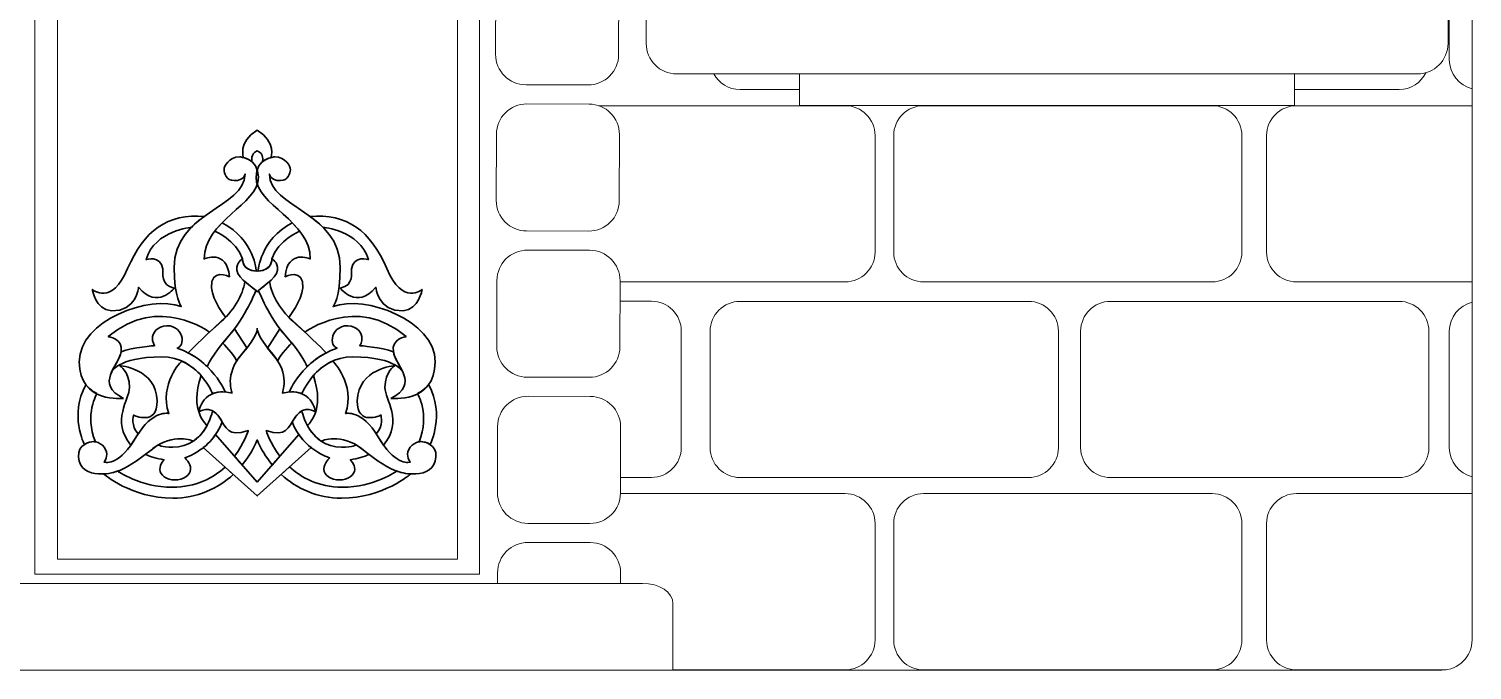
# Model space of a CAD drawing. Header units: millimetres. Extents: x -1420 to -489, y -454 to 898.
# Drawn here: x -1011 to -774.2, y -26 to 79.3 of the extents above; entities that cross this region are included whole.
import ezdxf

# ---------------------------------------------------------------- set-up
doc = ezdxf.new("R2010")
doc.units = ezdxf.units.MM
doc.header["$MEASUREMENT"] = 0
doc.layers.add('Layer 1', color=7, linetype='Continuous')

msp = doc.modelspace()

# ---------------------------------------------------------------- linework, layer by layer
at = {"layer": 'Layer 1', "color": 1, "lineweight": 20}
for points, knots in [([(-1169.1755, 273.9722), (-1169.1755, 273.9722), (-779.1755, 273.9722), (-779.1755, 273.9722), (-779.1755, 273.9722), (-776.4216, 273.9722), (-774.1755, 271.7261), (-774.1755, 268.9722), (-774.1755, 268.9722), (-774.1755, 268.9722), (-774.1755, -21.0278), (-774.1755, -21.0278), (-774.1755, -21.0278), (-774.1755, -23.7817), (-776.4216, -26.0278), (-779.1755, -26.0278), (-779.1755, -26.0278), (-779.1755, -26.0278), (-1169.1755, -26.0278), (-1169.1755, -26.0278), (-1169.1755, -26.0278), (-1171.9294, -26.0278), (-1174.1755, -23.7817), (-1174.1755, -21.0278), (-1174.1755, -21.0278), (-1174.1755, -21.0278), (-1174.1755, 268.9722), (-1174.1755, 268.9722), (-1174.1755, 268.9722), (-1174.1755, 271.7261), (-1171.9294, 273.9722), (-1169.1755, 273.9722)], [0, 0, 0, 0, 0.11111111, 0.11111111, 0.11111111, 0.11111111, 0.22222222, 0.22222222, 0.22222222, 0.22222222, 0.33333333, 0.33333333, 0.33333333, 0.33333333, 0.44444444, 0.44444444, 0.44444444, 0.44444444, 0.55555556, 0.55555556, 0.55555556, 0.55555556, 0.66666667, 0.66666667, 0.66666667, 0.66666667, 0.77777778, 0.77777778, 0.77777778, 0.77777778, 1, 1, 1, 1]), ([(-940.6807, 123.1453), (-940.6807, 123.1453), (-940.6807, -7.8031), (-940.6807, -7.8031), (-940.6807, -7.8031), (-940.6807, -7.8031), (-1006.3358, -7.8031), (-1006.3358, -7.8031), (-1006.3358, -7.8031), (-1006.3358, -7.8031), (-1006.3358, 123.1453), (-1006.3358, 123.1453)], [0, 0, 0, 0, 0.25, 0.25, 0.25, 0.25, 0.5, 0.5, 0.5, 0.5, 1, 1, 1, 1])]:
    msp.add_open_spline(points, degree=3, knots=knots, dxfattribs=at)
at = {"layer": 'Layer 1', "lineweight": 20}
for points, knots in [([(-937.0807, 127.9442), (-937.0807, 127.9442), (-937.0807, -10.2792), (-937.0807, -10.2792), (-937.0807, -10.2792), (-937.0807, -10.2792), (-1010.0308, -10.2792), (-1010.0308, -10.2792), (-1010.0308, -10.2792), (-1010.0308, -10.2792), (-1010.0308, 127.9442), (-1010.0308, 127.9442)], [0, 0, 0, 0, 0.25, 0.25, 0.25, 0.25, 0.5, 0.5, 0.5, 0.5, 1, 1, 1, 1]), ([(-774.1755, 69.4356), (-776.3195, 69.9575), (-777.9193, 71.8965), (-777.9194, 74.1973), (-777.9194, 74.1973), (-777.9194, 74.1973), (-777.9194, 93.3252), (-777.9194, 93.3252), (-777.9194, 93.3252), (-777.9194, 95.626), (-776.3195, 97.5651), (-774.1755, 98.087)], [0, 0, 0, 0, 0.25, 0.25, 0.25, 0.25, 0.5, 0.5, 0.5, 0.5, 1, 1, 1, 1]), ([(-934.4078, 85.9597), (-934.4078, 85.9597), (-934.4333, 75.0897), (-934.4333, 75.0897), (-934.4333, 75.0897), (-934.4397, 72.3358), (-932.1989, 70.0846), (-929.4449, 70.0781), (-929.4449, 70.0781), (-929.4449, 70.0781), (-919.2515, 70.0542), (-919.2515, 70.0542), (-919.2515, 70.0542), (-916.4976, 70.0478), (-914.2463, 72.2886), (-914.2399, 75.0425), (-914.2399, 75.0425), (-914.2399, 75.0425), (-914.2144, 85.9124), (-914.2144, 85.9124), (-914.2144, 85.9124), (-914.2079, 88.6663), (-916.4488, 90.9178), (-919.2028, 90.9241), (-919.2028, 90.9241), (-919.2028, 90.9241), (-929.3962, 90.9479), (-929.3962, 90.9479), (-929.3962, 90.9479), (-932.15, 90.9542), (-934.4013, 88.7135), (-934.4078, 85.9597)], [0, 0, 0, 0, 0.11111111, 0.11111111, 0.11111111, 0.11111111, 0.22222222, 0.22222222, 0.22222222, 0.22222222, 0.33333333, 0.33333333, 0.33333333, 0.33333333, 0.44444444, 0.44444444, 0.44444444, 0.44444444, 0.55555556, 0.55555556, 0.55555556, 0.55555556, 0.66666667, 0.66666667, 0.66666667, 0.66666667, 0.77777778, 0.77777778, 0.77777778, 0.77777778, 1, 1, 1, 1]), ([(-904.7208, 86.631), (-904.7208, 86.631), (-783.1345, 86.631), (-783.1345, 86.631), (-783.1345, 86.631), (-780.3806, 86.631), (-778.1345, 84.3849), (-778.1345, 81.631), (-778.1345, 81.631), (-778.1345, 81.631), (-778.1345, 76.8698), (-778.1345, 76.8698), (-778.1345, 76.8698), (-778.1345, 74.1159), (-780.3806, 71.8699), (-783.1345, 71.8699), (-783.1345, 71.8699), (-783.1345, 71.8699), (-904.7208, 71.8698), (-904.7208, 71.8698), (-904.7208, 71.8698), (-907.4747, 71.8698), (-909.7208, 74.1159), (-909.7208, 76.8698), (-909.7208, 76.8698), (-909.7208, 76.8698), (-909.7208, 81.631), (-909.7208, 81.631), (-909.7208, 81.631), (-909.7208, 84.3849), (-907.4747, 86.631), (-904.7208, 86.631)], [0, 0, 0, 0, 0.11111111, 0.11111111, 0.11111111, 0.11111111, 0.22222222, 0.22222222, 0.22222222, 0.22222222, 0.33333333, 0.33333333, 0.33333333, 0.33333333, 0.44444444, 0.44444444, 0.44444444, 0.44444444, 0.55555556, 0.55555556, 0.55555556, 0.55555556, 0.66666667, 0.66666667, 0.66666667, 0.66666667, 0.77777778, 0.77777778, 0.77777778, 0.77777778, 1, 1, 1, 1]), ([(-884.5413, 69.2973), (-884.5413, 69.2973), (-894.3208, 69.2973), (-894.3208, 69.2973), (-894.3208, 69.2973), (-896.1782, 69.2973), (-897.7999, 70.34), (-898.6305, 71.8698)], [0, 0, 0, 0, 0.33333333, 0.33333333, 0.33333333, 0.33333333, 1, 1, 1, 1]), ([(-803.3142, 69.2973), (-803.3142, 69.2973), (-786.1708, 69.2973), (-786.1708, 69.2973), (-786.1708, 69.2973), (-784.2367, 69.2973), (-782.5581, 70.4279), (-781.7622, 72.0619)], [0, 0, 0, 0, 0.33333333, 0.33333333, 0.33333333, 0.33333333, 1, 1, 1, 1]), ([(-934.3078, 61.9597), (-934.3078, 61.9597), (-934.3333, 51.0897), (-934.3333, 51.0897), (-934.3333, 51.0897), (-934.3397, 48.3358), (-932.0989, 46.0846), (-929.3449, 46.0781), (-929.3449, 46.0781), (-929.3449, 46.0781), (-919.1515, 46.0542), (-919.1515, 46.0542), (-919.1515, 46.0542), (-916.3976, 46.0478), (-914.1463, 48.2886), (-914.1399, 51.0425), (-914.1399, 51.0425), (-914.1399, 51.0425), (-914.1144, 61.9124), (-914.1144, 61.9124), (-914.1144, 61.9124), (-914.1079, 64.6663), (-916.3488, 66.9178), (-919.1028, 66.9241), (-919.1028, 66.9241), (-919.1028, 66.9241), (-929.2962, 66.9479), (-929.2962, 66.9479), (-929.2962, 66.9479), (-932.05, 66.9542), (-934.3013, 64.7135), (-934.3078, 61.9597)], [0, 0, 0, 0, 0.11111111, 0.11111111, 0.11111111, 0.11111111, 0.22222222, 0.22222222, 0.22222222, 0.22222222, 0.33333333, 0.33333333, 0.33333333, 0.33333333, 0.44444444, 0.44444444, 0.44444444, 0.44444444, 0.55555556, 0.55555556, 0.55555556, 0.55555556, 0.66666667, 0.66666667, 0.66666667, 0.66666667, 0.77777778, 0.77777778, 0.77777778, 0.77777778, 1, 1, 1, 1]), ([(-917.4869, 66.6515), (-917.4869, 66.6515), (-877.0555, 66.6515), (-877.0555, 66.6515), (-877.0555, 66.6515), (-874.3567, 66.6515), (-872.1555, 64.4503), (-872.1555, 61.7515), (-872.1555, 61.7515), (-872.1555, 61.7515), (-872.1555, 42.6237), (-872.1555, 42.6237), (-872.1555, 42.6237), (-872.1555, 39.9249), (-874.3567, 37.7237), (-877.0555, 37.7237), (-877.0555, 37.7237), (-877.0555, 37.7237), (-914.0149, 37.7237), (-914.0149, 37.7237)], [0, 0, 0, 0, 0.16666667, 0.16666667, 0.16666667, 0.16666667, 0.33333333, 0.33333333, 0.33333333, 0.33333333, 0.5, 0.5, 0.5, 0.5, 0.66666667, 0.66666667, 0.66666667, 0.66666667, 1, 1, 1, 1]), ([(-864.2055, 66.6515), (-864.2055, 66.6515), (-816.8555, 66.6515), (-816.8555, 66.6515), (-816.8555, 66.6515), (-814.1567, 66.6515), (-811.9555, 64.4503), (-811.9555, 61.7515), (-811.9555, 61.7515), (-811.9555, 61.7515), (-811.9555, 42.6237), (-811.9555, 42.6237), (-811.9555, 42.6237), (-811.9555, 39.9249), (-814.1567, 37.7237), (-816.8555, 37.7237), (-816.8555, 37.7237), (-816.8555, 37.7237), (-864.2055, 37.7237), (-864.2055, 37.7237), (-864.2055, 37.7237), (-866.9043, 37.7237), (-869.1054, 39.9248), (-869.1055, 42.6236), (-869.1055, 42.6236), (-869.1055, 42.6236), (-869.1055, 61.7515), (-869.1055, 61.7515), (-869.1055, 61.7515), (-869.1055, 64.4503), (-866.9043, 66.6515), (-864.2055, 66.6515)], [0, 0, 0, 0, 0.11111111, 0.11111111, 0.11111111, 0.11111111, 0.22222222, 0.22222222, 0.22222222, 0.22222222, 0.33333333, 0.33333333, 0.33333333, 0.33333333, 0.44444444, 0.44444444, 0.44444444, 0.44444444, 0.55555556, 0.55555556, 0.55555556, 0.55555556, 0.66666667, 0.66666667, 0.66666667, 0.66666667, 0.77777778, 0.77777778, 0.77777778, 0.77777778, 1, 1, 1, 1]), ([(-774.1755, 66.6515), (-774.1755, 66.6515), (-803.0055, 66.6515), (-803.0055, 66.6515), (-803.0055, 66.6515), (-805.7043, 66.6515), (-807.9055, 64.4503), (-807.9055, 61.7515), (-807.9055, 61.7515), (-807.9055, 61.7515), (-807.9055, 42.6236), (-807.9055, 42.6236), (-807.9055, 42.6236), (-807.9054, 39.9248), (-805.7043, 37.7237), (-803.0055, 37.7237), (-803.0055, 37.7237), (-803.0055, 37.7237), (-774.1755, 37.7237), (-774.1755, 37.7237)], [0, 0, 0, 0, 0.16666667, 0.16666667, 0.16666667, 0.16666667, 0.33333333, 0.33333333, 0.33333333, 0.33333333, 0.5, 0.5, 0.5, 0.5, 0.66666667, 0.66666667, 0.66666667, 0.66666667, 1, 1, 1, 1]), ([(-934.2078, 37.9597), (-934.2078, 37.9597), (-934.2333, 27.0897), (-934.2333, 27.0897), (-934.2333, 27.0897), (-934.2397, 24.3358), (-931.9989, 22.0846), (-929.2449, 22.0781), (-929.2449, 22.0781), (-929.2449, 22.0781), (-919.0515, 22.0542), (-919.0515, 22.0542), (-919.0515, 22.0542), (-916.2976, 22.0478), (-914.0463, 24.2886), (-914.0399, 27.0425), (-914.0399, 27.0425), (-914.0399, 27.0425), (-914.0144, 37.9124), (-914.0144, 37.9124), (-914.0144, 37.9124), (-914.0079, 40.6663), (-916.2488, 42.9178), (-919.0028, 42.9241), (-919.0028, 42.9241), (-919.0028, 42.9241), (-929.1962, 42.9479), (-929.1962, 42.9479), (-929.1962, 42.9479), (-931.95, 42.9542), (-934.2013, 40.7135), (-934.2078, 37.9597)], [0, 0, 0, 0, 0.11111111, 0.11111111, 0.11111111, 0.11111111, 0.22222222, 0.22222222, 0.22222222, 0.22222222, 0.33333333, 0.33333333, 0.33333333, 0.33333333, 0.44444444, 0.44444444, 0.44444444, 0.44444444, 0.55555556, 0.55555556, 0.55555556, 0.55555556, 0.66666667, 0.66666667, 0.66666667, 0.66666667, 0.77777778, 0.77777778, 0.77777778, 0.77777778, 1, 1, 1, 1]), ([(-914.0224, 34.5515), (-914.0224, 34.5515), (-908.8555, 34.5515), (-908.8555, 34.5515), (-908.8555, 34.5515), (-906.1567, 34.5515), (-903.9555, 32.3503), (-903.9555, 29.6515), (-903.9555, 29.6515), (-903.9555, 29.6515), (-903.9555, 10.5237), (-903.9555, 10.5237), (-903.9555, 10.5237), (-903.9555, 7.8249), (-906.1567, 5.6237), (-908.8555, 5.6237), (-908.8555, 5.6237), (-908.8555, 5.6237), (-913.934, 5.6237), (-913.934, 5.6237)], [0, 0, 0, 0, 0.16666667, 0.16666667, 0.16666667, 0.16666667, 0.33333333, 0.33333333, 0.33333333, 0.33333333, 0.5, 0.5, 0.5, 0.5, 0.66666667, 0.66666667, 0.66666667, 0.66666667, 1, 1, 1, 1]), ([(-894.3208, 34.5251), (-894.3208, 34.5251), (-846.9708, 34.5251), (-846.9708, 34.5251), (-846.9708, 34.5251), (-844.272, 34.5251), (-842.0708, 32.3239), (-842.0708, 29.6251), (-842.0708, 29.6251), (-842.0708, 29.6251), (-842.0708, 10.4973), (-842.0708, 10.4973), (-842.0708, 10.4973), (-842.0708, 7.7985), (-844.272, 5.5973), (-846.9708, 5.5973), (-846.9708, 5.5973), (-846.9708, 5.5973), (-894.3208, 5.5973), (-894.3208, 5.5973), (-894.3208, 5.5973), (-897.0196, 5.5973), (-899.2207, 7.7984), (-899.2208, 10.4972), (-899.2208, 10.4972), (-899.2208, 10.4972), (-899.2208, 29.6251), (-899.2208, 29.6251), (-899.2208, 29.6251), (-899.2208, 32.3239), (-897.0196, 34.5251), (-894.3208, 34.5251)], [0, 0, 0, 0, 0.11111111, 0.11111111, 0.11111111, 0.11111111, 0.22222222, 0.22222222, 0.22222222, 0.22222222, 0.33333333, 0.33333333, 0.33333333, 0.33333333, 0.44444444, 0.44444444, 0.44444444, 0.44444444, 0.55555556, 0.55555556, 0.55555556, 0.55555556, 0.66666667, 0.66666667, 0.66666667, 0.66666667, 0.77777778, 0.77777778, 0.77777778, 0.77777778, 1, 1, 1, 1]), ([(-833.5208, 34.5251), (-833.5208, 34.5251), (-786.1708, 34.5251), (-786.1708, 34.5251), (-786.1708, 34.5251), (-783.472, 34.5251), (-781.2708, 32.3239), (-781.2708, 29.6251), (-781.2708, 29.6251), (-781.2708, 29.6251), (-781.2708, 10.4973), (-781.2708, 10.4973), (-781.2708, 10.4973), (-781.2708, 7.7985), (-783.472, 5.5973), (-786.1708, 5.5973), (-786.1708, 5.5973), (-786.1708, 5.5973), (-833.5208, 5.5973), (-833.5208, 5.5973), (-833.5208, 5.5973), (-836.2196, 5.5973), (-838.4207, 7.7984), (-838.4208, 10.4972), (-838.4208, 10.4972), (-838.4208, 10.4972), (-838.4208, 29.6251), (-838.4208, 29.6251), (-838.4208, 29.6251), (-838.4208, 32.3239), (-836.2196, 34.5251), (-833.5208, 34.5251)], [0, 0, 0, 0, 0.11111111, 0.11111111, 0.11111111, 0.11111111, 0.22222222, 0.22222222, 0.22222222, 0.22222222, 0.33333333, 0.33333333, 0.33333333, 0.33333333, 0.44444444, 0.44444444, 0.44444444, 0.44444444, 0.55555556, 0.55555556, 0.55555556, 0.55555556, 0.66666667, 0.66666667, 0.66666667, 0.66666667, 0.77777778, 0.77777778, 0.77777778, 0.77777778, 1, 1, 1, 1]), ([(-774.1755, 5.7356), (-776.3195, 6.2575), (-777.9193, 8.1965), (-777.9194, 10.4973), (-777.9194, 10.4973), (-777.9194, 10.4973), (-777.9194, 29.6252), (-777.9194, 29.6252), (-777.9194, 29.6252), (-777.9194, 31.926), (-776.3195, 33.8651), (-774.1755, 34.387)], [0, 0, 0, 0, 0.25, 0.25, 0.25, 0.25, 0.5, 0.5, 0.5, 0.5, 1, 1, 1, 1]), ([(-934.1078, 13.9597), (-934.1078, 13.9597), (-934.1333, 3.0897), (-934.1333, 3.0897), (-934.1333, 3.0897), (-934.1397, 0.3358), (-931.8989, -1.9154), (-929.1449, -1.9219), (-929.1449, -1.9219), (-929.1449, -1.9219), (-918.9515, -1.9458), (-918.9515, -1.9458), (-918.9515, -1.9458), (-916.1976, -1.9522), (-913.9463, 0.2886), (-913.9399, 3.0425), (-913.9399, 3.0425), (-913.9399, 3.0425), (-913.9144, 13.9124), (-913.9144, 13.9124), (-913.9144, 13.9124), (-913.9079, 16.6663), (-916.1488, 18.9178), (-918.9028, 18.9241), (-918.9028, 18.9241), (-918.9028, 18.9241), (-929.0962, 18.9479), (-929.0962, 18.9479), (-929.0962, 18.9479), (-931.85, 18.9542), (-934.1013, 16.7135), (-934.1078, 13.9597)], [0, 0, 0, 0, 0.11111111, 0.11111111, 0.11111111, 0.11111111, 0.22222222, 0.22222222, 0.22222222, 0.22222222, 0.33333333, 0.33333333, 0.33333333, 0.33333333, 0.44444444, 0.44444444, 0.44444444, 0.44444444, 0.55555556, 0.55555556, 0.55555556, 0.55555556, 0.66666667, 0.66666667, 0.66666667, 0.66666667, 0.77777778, 0.77777778, 0.77777778, 0.77777778, 1, 1, 1, 1]), ([(-913.9411, 2.9515), (-913.9411, 2.9515), (-877.0555, 2.9515), (-877.0555, 2.9515), (-877.0555, 2.9515), (-874.3567, 2.9515), (-872.1555, 0.7503), (-872.1555, -1.9485), (-872.1555, -1.9485), (-872.1555, -1.9485), (-872.1555, -21.0763), (-872.1555, -21.0763), (-872.1555, -21.0763), (-872.1555, -23.7751), (-874.3567, -25.9763), (-877.0555, -25.9763), (-877.0555, -25.9763), (-877.0555, -25.9763), (-905.323, -25.9763), (-905.323, -25.9763)], [0, 0, 0, 0, 0.16666667, 0.16666667, 0.16666667, 0.16666667, 0.33333333, 0.33333333, 0.33333333, 0.33333333, 0.5, 0.5, 0.5, 0.5, 0.66666667, 0.66666667, 0.66666667, 0.66666667, 1, 1, 1, 1]), ([(-864.2055, 2.9515), (-864.2055, 2.9515), (-816.8555, 2.9515), (-816.8555, 2.9515), (-816.8555, 2.9515), (-814.1567, 2.9515), (-811.9555, 0.7503), (-811.9555, -1.9485), (-811.9555, -1.9485), (-811.9555, -1.9485), (-811.9555, -21.0763), (-811.9555, -21.0763), (-811.9555, -21.0763), (-811.9555, -23.7751), (-814.1567, -25.9763), (-816.8555, -25.9763), (-816.8555, -25.9763), (-816.8555, -25.9763), (-864.2055, -25.9763), (-864.2055, -25.9763), (-864.2055, -25.9763), (-866.9043, -25.9763), (-869.1054, -23.7752), (-869.1055, -21.0764), (-869.1055, -21.0764), (-869.1055, -21.0764), (-869.1055, -1.9485), (-869.1055, -1.9485), (-869.1055, -1.9485), (-869.1055, 0.7503), (-866.9043, 2.9515), (-864.2055, 2.9515)], [0, 0, 0, 0, 0.11111111, 0.11111111, 0.11111111, 0.11111111, 0.22222222, 0.22222222, 0.22222222, 0.22222222, 0.33333333, 0.33333333, 0.33333333, 0.33333333, 0.44444444, 0.44444444, 0.44444444, 0.44444444, 0.55555556, 0.55555556, 0.55555556, 0.55555556, 0.66666667, 0.66666667, 0.66666667, 0.66666667, 0.77777778, 0.77777778, 0.77777778, 0.77777778, 1, 1, 1, 1]), ([(-774.1755, 2.9515), (-774.1755, 2.9515), (-803.0055, 2.9515), (-803.0055, 2.9515), (-803.0055, 2.9515), (-805.7043, 2.9515), (-807.9055, 0.7503), (-807.9055, -1.9485), (-807.9055, -1.9485), (-807.9055, -1.9485), (-807.9055, -21.0764), (-807.9055, -21.0764), (-807.9055, -21.0764), (-807.9054, -23.7752), (-805.7043, -25.9763), (-803.0055, -25.9763), (-803.0055, -25.9763), (-803.0055, -25.9763), (-778.4579, -25.9763), (-778.4579, -25.9763)], [0, 0, 0, 0, 0.16666667, 0.16666667, 0.16666667, 0.16666667, 0.33333333, 0.33333333, 0.33333333, 0.33333333, 0.5, 0.5, 0.5, 0.5, 0.66666667, 0.66666667, 0.66666667, 0.66666667, 1, 1, 1, 1]), ([(-934.1118, -11.7797), (-934.1118, -11.7797), (-934.1078, -10.0403), (-934.1078, -10.0403), (-934.1078, -10.0403), (-934.1014, -7.2865), (-931.85, -5.0458), (-929.0962, -5.0521), (-929.0962, -5.0521), (-929.0962, -5.0521), (-918.9029, -5.0759), (-918.9029, -5.0759), (-918.9029, -5.0759), (-916.1488, -5.0822), (-913.9079, -7.3337), (-913.9144, -10.0877), (-913.9144, -10.0877), (-913.9144, -10.0877), (-913.9183, -11.7797), (-913.9183, -11.7797)], [0, 0, 0, 0, 0.16666667, 0.16666667, 0.16666667, 0.16666667, 0.33333333, 0.33333333, 0.33333333, 0.33333333, 0.5, 0.5, 0.5, 0.5, 0.66666667, 0.66666667, 0.66666667, 0.66666667, 1, 1, 1, 1]), ([(-905.323, -26.0278), (-905.323, -26.0278), (-905.323, -15.0931), (-905.323, -15.0931), (-905.323, -15.0931), (-905.323, -13.2682), (-907.5691, -11.7797), (-910.323, -11.7797), (-910.323, -11.7797), (-910.323, -11.7797), (-1036.7869, -11.7797), (-1036.7869, -11.7797), (-1036.7869, -11.7797), (-1039.5408, -11.7796), (-1041.787, -13.2682), (-1041.787, -15.0931), (-1041.787, -15.0931), (-1041.787, -15.0931), (-1041.787, -26.0278), (-1041.787, -26.0278)], [0, 0, 0, 0, 0.16666667, 0.16666667, 0.16666667, 0.16666667, 0.33333333, 0.33333333, 0.33333333, 0.33333333, 0.5, 0.5, 0.5, 0.5, 0.66666667, 0.66666667, 0.66666667, 0.66666667, 1, 1, 1, 1])]:
    msp.add_open_spline(points, degree=3, knots=knots, dxfattribs=at)
for points in [[(-884.5413, 66.6705), (-884.5413, 66.6705), (-884.5413, 71.8892), (-884.5413, 71.8892)], [(-803.3142, 66.6705), (-803.3142, 66.6705), (-803.3142, 71.8892), (-803.3142, 71.8892)], [(-884.5413, 66.6705), (-884.5413, 66.6705), (-803.3142, 66.6705), (-803.3142, 66.6705)]]:
    msp.add_open_spline(points, degree=3, dxfattribs=at)
at = {"layer": 'Layer 1', "lineweight": 35}
for points, knots in [([(-973.555, 62.6221), (-976.7819, 60.6115), (-975.8023, 58.1529), (-975.8023, 58.1529), (-975.8023, 58.1529), (-975.8023, 58.1529), (-974.9571, 57.8968), (-974.4321, 57.4743), (-974.4321, 57.4743), (-974.4321, 57.4743), (-974.7203, 58.8316), (-973.555, 59.2158), (-973.555, 59.2158), (-972.3897, 58.8316), (-972.6778, 57.4743), (-972.6778, 57.4743), (-972.6778, 57.4743), (-972.1528, 57.8968), (-971.3076, 58.1529), (-971.3076, 58.1529), (-971.3076, 58.1529), (-971.3076, 58.1529), (-970.3279, 60.6115), (-973.555, 62.6221)], [0, 0, 0, 0, 0.14285714, 0.14285714, 0.14285714, 0.14285714, 0.28571429, 0.28571429, 0.28571429, 0.28571429, 0.42857143, 0.42857143, 0.42857143, 0.42857143, 0.57142857, 0.57142857, 0.57142857, 0.57142857, 0.71428571, 0.71428571, 0.71428571, 0.71428571, 1, 1, 1, 1]), ([(-995.4842, 18.5971), (-995.4842, 18.5971), (-1002.7577, 17.7263), (-1002.7577, 24.5899), (-1002.7577, 24.5899), (-1002.7577, 31.4537), (-991.1816, 35.6538), (-986.0082, 33.6562), (-986.0082, 33.6562), (-986.0082, 33.6562), (-987.1863, 35.1416), (-987.1863, 40.0589), (-987.1863, 40.0589), (-987.1863, 49.1763), (-975.559, 49.8422), (-975.559, 55.4254), (-975.559, 55.4254), (-975.559, 55.4254), (-975.6614, 54.3498), (-977.3518, 54.3498), (-977.3518, 54.3498), (-978.6323, 54.3498), (-978.9908, 55.5791), (-978.9908, 56.1425), (-978.9908, 56.1425), (-978.9908, 56.7059), (-978.2737, 58.2426), (-976.4298, 58.2426), (-976.4298, 58.2426), (-976.4298, 58.2426), (-973.3565, 58.0889), (-973.3565, 54.9132), (-973.3565, 54.9132), (-973.3565, 50.4056), (-982.3203, 47.6909), (-982.2691, 41.4932), (-982.2691, 41.4932), (-982.2691, 41.4932), (-978.5298, 43.1834), (-978.12, 38.5735), (-978.12, 38.5735), (-978.12, 38.5735), (-981.281, 40.1078), (-981.0398, 36.7296), (-981.0398, 36.7296), (-980.8861, 34.5782), (-978.7347, 31.9147), (-978.7347, 31.9147), (-978.7347, 31.9147), (-978.7347, 31.9147), (-981.3983, 29.4561), (-981.3983, 29.4561), (-981.3983, 29.4561), (-981.3983, 29.4561), (-989.6962, 35.7563), (-997.994, 28.739), (-997.994, 28.739), (-997.994, 28.739), (-995.5354, 28.4829), (-995.894, 26.229), (-995.894, 26.229), (-996.2526, 23.9753), (-1000.299, 20.9532), (-995.4842, 18.5971)], [0, 0, 0, 0, 0.05882353, 0.05882353, 0.05882353, 0.05882353, 0.11764706, 0.11764706, 0.11764706, 0.11764706, 0.17647059, 0.17647059, 0.17647059, 0.17647059, 0.23529412, 0.23529412, 0.23529412, 0.23529412, 0.29411765, 0.29411765, 0.29411765, 0.29411765, 0.35294118, 0.35294118, 0.35294118, 0.35294118, 0.41176471, 0.41176471, 0.41176471, 0.41176471, 0.47058824, 0.47058824, 0.47058824, 0.47058824, 0.52941176, 0.52941176, 0.52941176, 0.52941176, 0.58823529, 0.58823529, 0.58823529, 0.58823529, 0.64705882, 0.64705882, 0.64705882, 0.64705882, 0.70588235, 0.70588235, 0.70588235, 0.70588235, 0.76470588, 0.76470588, 0.76470588, 0.76470588, 0.82352941, 0.82352941, 0.82352941, 0.82352941, 0.88235294, 0.88235294, 0.88235294, 0.88235294, 1, 1, 1, 1]), ([(-951.6257, 18.5971), (-951.6257, 18.5971), (-944.3522, 17.7263), (-944.3522, 24.5899), (-944.3522, 24.5899), (-944.3522, 31.4537), (-955.9283, 35.6538), (-961.1017, 33.6562), (-961.1017, 33.6562), (-961.1017, 33.6562), (-959.9236, 35.1416), (-959.9236, 40.0589), (-959.9236, 40.0589), (-959.9236, 49.1763), (-971.5508, 49.8422), (-971.5508, 55.4254), (-971.5508, 55.4254), (-971.5508, 55.4254), (-971.4485, 54.3498), (-969.7581, 54.3498), (-969.7581, 54.3498), (-968.4776, 54.3498), (-968.119, 55.5791), (-968.119, 56.1425), (-968.119, 56.1425), (-968.119, 56.7059), (-968.8361, 58.2426), (-970.6802, 58.2426), (-970.6802, 58.2426), (-970.6802, 58.2426), (-973.7535, 58.0889), (-973.7535, 54.9132), (-973.7535, 54.9132), (-973.7535, 50.4056), (-964.7896, 47.6909), (-964.8409, 41.4932), (-964.8409, 41.4932), (-964.8409, 41.4932), (-968.58, 43.1834), (-968.9898, 38.5735), (-968.9898, 38.5735), (-968.9898, 38.5735), (-965.8289, 40.1078), (-966.0702, 36.7296), (-966.0702, 36.7296), (-966.2238, 34.5782), (-968.3751, 31.9147), (-968.3751, 31.9147), (-968.3751, 31.9147), (-968.3751, 31.9147), (-965.7116, 29.4561), (-965.7116, 29.4561), (-965.7116, 29.4561), (-965.7116, 29.4561), (-957.4138, 35.7563), (-949.1159, 28.739), (-949.1159, 28.739), (-949.1159, 28.739), (-951.5745, 28.4829), (-951.2159, 26.229), (-951.2159, 26.229), (-950.8574, 23.9753), (-946.8109, 20.9532), (-951.6257, 18.5971)], [0, 0, 0, 0, 0.05882353, 0.05882353, 0.05882353, 0.05882353, 0.11764706, 0.11764706, 0.11764706, 0.11764706, 0.17647059, 0.17647059, 0.17647059, 0.17647059, 0.23529412, 0.23529412, 0.23529412, 0.23529412, 0.29411765, 0.29411765, 0.29411765, 0.29411765, 0.35294118, 0.35294118, 0.35294118, 0.35294118, 0.41176471, 0.41176471, 0.41176471, 0.41176471, 0.47058824, 0.47058824, 0.47058824, 0.47058824, 0.52941176, 0.52941176, 0.52941176, 0.52941176, 0.58823529, 0.58823529, 0.58823529, 0.58823529, 0.64705882, 0.64705882, 0.64705882, 0.64705882, 0.70588235, 0.70588235, 0.70588235, 0.70588235, 0.76470588, 0.76470588, 0.76470588, 0.76470588, 0.82352941, 0.82352941, 0.82352941, 0.82352941, 0.88235294, 0.88235294, 0.88235294, 0.88235294, 1, 1, 1, 1]), ([(-984.3179, 46.6665), (-984.3179, 46.6665), (-990.3108, 46.2567), (-991.7963, 41.3907), (-991.7963, 41.3907), (-991.7963, 41.3907), (-989.4481, 42.1524), (-989.0303, 39.8541), (-989.0303, 39.8541), (-988.9278, 39.2906), (-989.5425, 37.1906), (-987.1863, 36.6784), (-987.1863, 36.6784), (-987.1863, 36.6784), (-989.901, 33.0928), (-993.0256, 36.832), (-993.0256, 36.832), (-993.0256, 36.832), (-993.383, 32.7538), (-997.4818, 32.9903), (-997.4818, 32.9903), (-1000.1453, 33.144), (-1000.6063, 36.4735), (-1000.6063, 36.4735), (-1000.6063, 36.4735), (-1000.6063, 36.4735), (-997.4306, 33.7074), (-994.8183, 39.9053), (-994.8183, 39.9053), (-992.206, 46.1031), (-988.2107, 49.0226), (-982.2051, 48.4784), (-982.2051, 48.4784), (-982.2051, 48.4784), (-983.9594, 47.2299), (-984.3179, 46.6665)], [0, 0, 0, 0, 0.1, 0.1, 0.1, 0.1, 0.2, 0.2, 0.2, 0.2, 0.3, 0.3, 0.3, 0.3, 0.4, 0.4, 0.4, 0.4, 0.5, 0.5, 0.5, 0.5, 0.6, 0.6, 0.6, 0.6, 0.7, 0.7, 0.7, 0.7, 0.8, 0.8, 0.8, 0.8, 1, 1, 1, 1]), ([(-975.9688, 41.4932), (-975.9688, 41.4932), (-976.0968, 39.5787), (-973.7022, 39.5019), (-973.7022, 39.5019), (-973.7022, 39.5019), (-973.9711, 44.5984), (-979.2981, 47.4156), (-979.2981, 47.4156), (-979.2981, 47.4156), (-980.5531, 46.0454), (-980.5531, 46.0454), (-980.5531, 46.0454), (-980.5531, 46.0454), (-976.9932, 44.6176), (-975.9688, 41.4932)], [0, 0, 0, 0, 0.2, 0.2, 0.2, 0.2, 0.4, 0.4, 0.4, 0.4, 0.6, 0.6, 0.6, 0.6, 1, 1, 1, 1]), ([(-971.1411, 41.4932), (-971.1411, 41.4932), (-971.077, 39.5916), (-973.3949, 39.5019), (-973.3949, 39.5019), (-973.3949, 39.5019), (-973.126, 44.6112), (-967.7989, 47.4284), (-967.7989, 47.4284), (-967.7989, 47.4284), (-966.5568, 46.0582), (-966.5568, 46.0582), (-966.5568, 46.0582), (-966.5568, 46.0582), (-970.1166, 44.6176), (-971.1411, 41.4932)], [0, 0, 0, 0, 0.2, 0.2, 0.2, 0.2, 0.4, 0.4, 0.4, 0.4, 0.6, 0.6, 0.6, 0.6, 1, 1, 1, 1]), ([(-962.7408, 46.6601), (-962.7408, 46.6601), (-956.799, 46.2567), (-955.3136, 41.3907), (-955.3136, 41.3907), (-955.3136, 41.3907), (-957.6617, 42.1524), (-958.0797, 39.8541), (-958.0797, 39.8541), (-958.1821, 39.2906), (-957.5675, 37.1906), (-959.9236, 36.6784), (-959.9236, 36.6784), (-959.9236, 36.6784), (-957.2089, 33.0928), (-954.0843, 36.832), (-954.0843, 36.832), (-954.0843, 36.832), (-953.7269, 32.7538), (-949.6281, 32.9903), (-949.6281, 32.9903), (-946.9646, 33.144), (-946.5034, 36.4735), (-946.5034, 36.4735), (-946.5034, 36.4735), (-946.5034, 36.4735), (-949.6793, 33.7074), (-952.2916, 39.9053), (-952.2916, 39.9053), (-954.9038, 46.1031), (-958.9248, 49.0226), (-964.9305, 48.4784), (-964.9305, 48.4784), (-964.9305, 48.4784), (-963.3555, 47.3388), (-962.7408, 46.6601)], [0, 0, 0, 0, 0.1, 0.1, 0.1, 0.1, 0.2, 0.2, 0.2, 0.2, 0.3, 0.3, 0.3, 0.3, 0.4, 0.4, 0.4, 0.4, 0.5, 0.5, 0.5, 0.5, 0.6, 0.6, 0.6, 0.6, 0.7, 0.7, 0.7, 0.7, 0.8, 0.8, 0.8, 0.8, 1, 1, 1, 1]), ([(-973.5614, 39.4955), (-976.02, 39.4443), (-975.9688, 41.4932), (-975.9688, 41.4932), (-975.9688, 41.4932), (-975.9688, 41.4932), (-976.9932, 41.0322), (-976.8908, 39.6492), (-976.8908, 39.6492), (-976.7883, 38.2662), (-973.7598, 36.5247), (-973.555, 36.0636), (-973.555, 36.0636), (-973.3501, 36.5247), (-970.3215, 38.2662), (-970.2191, 39.6492), (-970.2191, 39.6492), (-970.1166, 41.0322), (-971.1411, 41.4932), (-971.1411, 41.4932), (-971.1411, 41.4932), (-971.1411, 41.4932), (-971.0898, 39.4443), (-973.5486, 39.4955)], [0, 0, 0, 0, 0.14285714, 0.14285714, 0.14285714, 0.14285714, 0.28571429, 0.28571429, 0.28571429, 0.28571429, 0.42857143, 0.42857143, 0.42857143, 0.42857143, 0.57142857, 0.57142857, 0.57142857, 0.57142857, 0.71428571, 0.71428571, 0.71428571, 0.71428571, 1, 1, 1, 1]), ([(-984.8782, 26.0721), (-984.8782, 26.0721), (-982.4228, 28.5853), (-979.9128, 30.7878), (-979.9128, 30.7878), (-977.403, 32.9903), (-975.9048, 35.4425), (-975.5974, 37.7988), (-975.5974, 37.7988), (-975.5974, 37.7988), (-973.7663, 36.3197), (-973.7663, 36.3197), (-973.7663, 36.3197), (-973.7663, 36.3197), (-975.5078, 31.8634), (-978.2737, 28.7902), (-978.2737, 28.7902), (-981.0398, 25.7168), (-981.7569, 23.8216), (-981.7569, 23.8216), (-981.7569, 23.8216), (-981.7569, 23.8216), (-983.2903, 25.3038), (-984.8782, 26.0721)], [0, 0, 0, 0, 0.14285714, 0.14285714, 0.14285714, 0.14285714, 0.28571429, 0.28571429, 0.28571429, 0.28571429, 0.42857143, 0.42857143, 0.42857143, 0.42857143, 0.57142857, 0.57142857, 0.57142857, 0.57142857, 0.71428571, 0.71428571, 0.71428571, 0.71428571, 1, 1, 1, 1]), ([(-962.2318, 26.0721), (-962.2318, 26.0721), (-964.6872, 28.5853), (-967.197, 30.7878), (-967.197, 30.7878), (-969.7069, 32.9903), (-971.2179, 35.4169), (-971.5252, 37.7732), (-971.5252, 37.7732), (-971.5252, 37.7732), (-973.3437, 36.3197), (-973.3437, 36.3197), (-973.3437, 36.3197), (-973.3437, 36.3197), (-971.6021, 31.8634), (-968.8361, 28.7902), (-968.8361, 28.7902), (-966.0702, 25.7168), (-965.3531, 23.8216), (-965.3531, 23.8216), (-965.3531, 23.8216), (-965.3531, 23.8216), (-963.8196, 25.3038), (-962.2318, 26.0721)], [0, 0, 0, 0, 0.14285714, 0.14285714, 0.14285714, 0.14285714, 0.28571429, 0.28571429, 0.28571429, 0.28571429, 0.42857143, 0.42857143, 0.42857143, 0.42857143, 0.57142857, 0.57142857, 0.57142857, 0.57142857, 0.71428571, 0.71428571, 0.71428571, 0.71428571, 1, 1, 1, 1]), ([(-997.5331, 22.7972), (-997.5331, 22.7972), (-996.6111, 25.4095), (-989.2352, 25.4095), (-989.2352, 25.4095), (-983.2423, 25.4095), (-980.8861, 19.3654), (-980.8861, 19.3654), (-980.8861, 19.3654), (-980.8861, 19.3654), (-979.8456, 19.8104), (-978.7795, 19.6279), (-978.7795, 19.6279), (-978.7795, 19.6279), (-980.9886, 24.9485), (-986.6741, 26.8437), (-986.6741, 26.8437), (-986.6741, 26.8437), (-985.8546, 27.151), (-985.8546, 28.1243), (-985.8546, 28.1243), (-985.8546, 29.0975), (-986.5327, 30.2429), (-987.8522, 30.4805), (-987.8522, 30.4805), (-989.4528, 30.7686), (-990.5669, 29.6609), (-990.7206, 28.739), (-990.7206, 28.739), (-990.8743, 27.817), (-990.362, 27.2534), (-990.362, 27.2534), (-990.362, 27.2534), (-990.362, 27.2534), (-993.9987, 26.9973), (-995.894, 26.229), (-995.894, 26.229), (-995.894, 26.229), (-996.2013, 25.1534), (-996.6111, 24.4875), (-996.6111, 24.4875), (-997.0208, 23.8216), (-997.5331, 22.7972), (-997.5331, 22.7972)], [0, 0, 0, 0, 0.08333333, 0.08333333, 0.08333333, 0.08333333, 0.16666667, 0.16666667, 0.16666667, 0.16666667, 0.25, 0.25, 0.25, 0.25, 0.33333333, 0.33333333, 0.33333333, 0.33333333, 0.41666667, 0.41666667, 0.41666667, 0.41666667, 0.5, 0.5, 0.5, 0.5, 0.58333333, 0.58333333, 0.58333333, 0.58333333, 0.66666667, 0.66666667, 0.66666667, 0.66666667, 0.75, 0.75, 0.75, 0.75, 0.83333333, 0.83333333, 0.83333333, 0.83333333, 1, 1, 1, 1]), ([(-973.555, 30.0963), (-973.555, 30.0963), (-973.3437, 28.9823), (-976.148, 25.7936), (-976.148, 25.7936), (-978.9524, 22.6051), (-977.6847, 19.455), (-977.6847, 19.455), (-977.6847, 19.455), (-982.602, 20.6075), (-983.1014, 16.3817), (-983.1014, 16.3817), (-983.1014, 16.3817), (-983.1014, 16.3817), (-981.3343, 17.6879), (-979.8744, 15.6135), (-979.8744, 15.6135), (-978.5009, 13.6615), (-978.453, 12.1943), (-975.034, 13.3085), (-975.034, 13.3085), (-975.034, 13.3085), (-975.611, 11.2923), (-977.2749, 9.1019), (-977.2749, 9.1019), (-977.2749, 9.1019), (-976.084, 7.7061), (-976.0328, 7.6805), (-976.0328, 7.6805), (-974.985, 8.958), (-974.1229, 10.3019), (-973.555, 11.7718), (-973.555, 11.7718), (-972.9871, 10.3019), (-972.125, 8.958), (-971.077, 7.6805), (-971.077, 7.6805), (-971.0258, 7.7061), (-969.8221, 9.0891), (-969.8221, 9.0891), (-969.8221, 9.0891), (-971.486, 11.2795), (-972.076, 13.3085), (-972.076, 13.3085), (-972.076, 13.3085), (-968.6568, 12.1943), (-968.6091, 13.6615), (-967.2355, 15.6135), (-967.2355, 15.6135), (-965.7756, 17.6879), (-964.0085, 16.3817), (-964.0085, 16.3817), (-964.0085, 16.3817), (-964.0085, 16.3817), (-964.5079, 20.6075), (-969.4252, 19.455), (-969.4252, 19.455), (-969.4252, 19.455), (-968.1574, 22.6051), (-970.9618, 25.7936), (-970.9618, 25.7936), (-973.7663, 28.9823), (-973.555, 30.0963), (-973.555, 30.0963)], [0, 0, 0, 0, 0.05882353, 0.05882353, 0.05882353, 0.05882353, 0.11764706, 0.11764706, 0.11764706, 0.11764706, 0.17647059, 0.17647059, 0.17647059, 0.17647059, 0.23529412, 0.23529412, 0.23529412, 0.23529412, 0.29411765, 0.29411765, 0.29411765, 0.29411765, 0.35294118, 0.35294118, 0.35294118, 0.35294118, 0.41176471, 0.41176471, 0.41176471, 0.41176471, 0.47058824, 0.47058824, 0.47058824, 0.47058824, 0.52941176, 0.52941176, 0.52941176, 0.52941176, 0.58823529, 0.58823529, 0.58823529, 0.58823529, 0.64705882, 0.64705882, 0.64705882, 0.64705882, 0.70588235, 0.70588235, 0.70588235, 0.70588235, 0.76470588, 0.76470588, 0.76470588, 0.76470588, 0.82352941, 0.82352941, 0.82352941, 0.82352941, 0.88235294, 0.88235294, 0.88235294, 0.88235294, 1, 1, 1, 1]), ([(-979.2213, 27.6825), (-979.2213, 27.6825), (-977.2877, 25.736), (-976.9292, 24.7628), (-976.9292, 24.7628), (-976.9292, 24.7628), (-975.2645, 26.8757), (-975.2645, 26.8757), (-975.2645, 26.8757), (-975.2645, 26.8757), (-977.2749, 29.9875), (-977.2749, 29.9875), (-977.2749, 29.9875), (-977.2749, 29.9875), (-979.2213, 27.6825), (-979.2213, 27.6825)], [0, 0, 0, 0, 0.2, 0.2, 0.2, 0.2, 0.4, 0.4, 0.4, 0.4, 0.6, 0.6, 0.6, 0.6, 1, 1, 1, 1]), ([(-967.9013, 27.6825), (-967.9013, 27.6825), (-969.8093, 25.736), (-970.1935, 24.75), (-970.1935, 24.75), (-970.1935, 24.75), (-971.8455, 26.8629), (-971.8455, 26.8629), (-971.8455, 26.8629), (-971.8455, 26.8629), (-969.8349, 29.9875), (-969.8349, 29.9875), (-969.8349, 29.9875), (-969.8349, 29.9875), (-967.9013, 27.6825), (-967.9013, 27.6825)], [0, 0, 0, 0, 0.2, 0.2, 0.2, 0.2, 0.4, 0.4, 0.4, 0.4, 0.6, 0.6, 0.6, 0.6, 1, 1, 1, 1]), ([(-949.5769, 22.7972), (-949.5769, 22.7972), (-950.4988, 25.4095), (-957.8748, 25.4095), (-957.8748, 25.4095), (-963.8677, 25.4095), (-966.2238, 19.3654), (-966.2238, 19.3654), (-966.2238, 19.3654), (-966.2238, 19.3654), (-967.2642, 19.8104), (-968.3303, 19.6279), (-968.3303, 19.6279), (-968.3303, 19.6279), (-966.1214, 24.9485), (-960.4359, 26.8437), (-960.4359, 26.8437), (-960.4359, 26.8437), (-961.2554, 27.151), (-961.2554, 28.1243), (-961.2554, 28.1243), (-961.2554, 29.0975), (-960.5771, 30.2429), (-959.2578, 30.4805), (-959.2578, 30.4805), (-957.6571, 30.7686), (-956.5429, 29.6609), (-956.3892, 28.739), (-956.3892, 28.739), (-956.2356, 27.817), (-956.7479, 27.2534), (-956.7479, 27.2534), (-956.7479, 27.2534), (-956.7479, 27.2534), (-953.1111, 26.9973), (-951.2159, 26.229), (-951.2159, 26.229), (-951.2159, 26.229), (-950.9086, 25.1534), (-950.4988, 24.4875), (-950.4988, 24.4875), (-950.0891, 23.8216), (-949.5769, 22.7972), (-949.5769, 22.7972)], [0, 0, 0, 0, 0.08333333, 0.08333333, 0.08333333, 0.08333333, 0.16666667, 0.16666667, 0.16666667, 0.16666667, 0.25, 0.25, 0.25, 0.25, 0.33333333, 0.33333333, 0.33333333, 0.33333333, 0.41666667, 0.41666667, 0.41666667, 0.41666667, 0.5, 0.5, 0.5, 0.5, 0.58333333, 0.58333333, 0.58333333, 0.58333333, 0.66666667, 0.66666667, 0.66666667, 0.66666667, 0.75, 0.75, 0.75, 0.75, 0.83333333, 0.83333333, 0.83333333, 0.83333333, 1, 1, 1, 1]), ([(-998.7367, 8.1607), (-998.7367, 8.1607), (-998.2502, 8.3079), (-998.2373, 9.4284), (-998.2373, 9.4284), (-998.2249, 10.521), (-999.4923, 11.5349), (-1000.3886, 11.5028), (-1000.3886, 11.5028), (-1001.1181, 11.4768), (-1003.001, 11.0034), (-1002.8857, 9.0058), (-1002.8857, 9.0058), (-1002.7705, 7.0082), (-1001.1954, 6.2014), (-999.5819, 6.2014), (-999.5819, 6.2014), (-997.9685, 6.2014), (-996.0267, 5.9736), (-990.7654, 10.2783), (-990.7654, 10.2783), (-987.3848, 13.0444), (-984.0234, 11.5797), (-984.0234, 11.5797), (-984.0234, 11.5797), (-984.0234, 11.5797), (-982.5252, 12.5882), (-981.7953, 14.1536), (-981.7953, 14.1536), (-981.7953, 14.1536), (-984.8013, 16.5835), (-982.7653, 22.3458), (-982.7653, 22.3458), (-982.7653, 22.3458), (-984.0714, 23.9401), (-985.9538, 24.718), (-985.9538, 24.718), (-985.9538, 24.718), (-989.709, 20.9532), (-988.0571, 16.1128), (-988.0571, 16.1128), (-988.0571, 16.1128), (-990.7462, 16.8043), (-993.3969, 12.2712), (-993.3969, 12.2712), (-996.0476, 7.7381), (-998.2373, 7.9686), (-998.7367, 8.1607)], [0, 0, 0, 0, 0.07692308, 0.07692308, 0.07692308, 0.07692308, 0.15384615, 0.15384615, 0.15384615, 0.15384615, 0.23076923, 0.23076923, 0.23076923, 0.23076923, 0.30769231, 0.30769231, 0.30769231, 0.30769231, 0.38461538, 0.38461538, 0.38461538, 0.38461538, 0.46153846, 0.46153846, 0.46153846, 0.46153846, 0.53846154, 0.53846154, 0.53846154, 0.53846154, 0.61538462, 0.61538462, 0.61538462, 0.61538462, 0.69230769, 0.69230769, 0.69230769, 0.69230769, 0.76923077, 0.76923077, 0.76923077, 0.76923077, 0.84615385, 0.84615385, 0.84615385, 0.84615385, 1, 1, 1, 1]), ([(-994.2997, 10.9074), (-997.5784, 14.9281), (-994.511, 18.4175), (-994.511, 20.377), (-994.511, 20.377), (-994.511, 23.0277), (-996.1245, 23.9497), (-996.1245, 23.9497), (-996.1245, 23.9497), (-996.1245, 23.9497), (-990.1246, 23.5649), (-989.9779, 18.1873), (-989.9779, 18.1873), (-989.8626, 13.9615), (-993.8579, 15.8439), (-993.8579, 15.8439), (-993.8579, 15.8439), (-993.8579, 15.8439), (-994.3477, 13.9807), (-993.08, 12.7898), (-993.08, 12.7898), (-993.08, 12.7898), (-994.2997, 10.9074), (-994.2997, 10.9074)], [0, 0, 0, 0, 0.14285714, 0.14285714, 0.14285714, 0.14285714, 0.28571429, 0.28571429, 0.28571429, 0.28571429, 0.42857143, 0.42857143, 0.42857143, 0.42857143, 0.57142857, 0.57142857, 0.57142857, 0.57142857, 0.71428571, 0.71428571, 0.71428571, 0.71428571, 1, 1, 1, 1]), ([(-948.3731, 8.1607), (-948.3731, 8.1607), (-948.8598, 8.3079), (-948.8726, 9.4284), (-948.8726, 9.4284), (-948.885, 10.521), (-947.6177, 11.5349), (-946.7213, 11.5028), (-946.7213, 11.5028), (-945.9917, 11.4768), (-944.1089, 11.0034), (-944.2241, 9.0058), (-944.2241, 9.0058), (-944.3394, 7.0082), (-945.9144, 6.2014), (-947.528, 6.2014), (-947.528, 6.2014), (-949.1415, 6.2014), (-951.0831, 5.9736), (-956.3445, 10.2783), (-956.3445, 10.2783), (-959.7251, 13.0444), (-963.0866, 11.5797), (-963.0866, 11.5797), (-963.0866, 11.5797), (-963.0866, 11.5797), (-964.5848, 12.5882), (-965.3147, 14.1536), (-965.3147, 14.1536), (-965.3147, 14.1536), (-962.3086, 16.5835), (-964.3447, 22.3458), (-964.3447, 22.3458), (-964.3447, 22.3458), (-963.0385, 23.9401), (-961.1561, 24.718), (-961.1561, 24.718), (-961.1561, 24.718), (-957.401, 20.9532), (-959.0529, 16.1128), (-959.0529, 16.1128), (-959.0529, 16.1128), (-956.3637, 16.8043), (-953.713, 12.2712), (-953.713, 12.2712), (-951.0623, 7.7381), (-948.8726, 7.9686), (-948.3731, 8.1607)], [0, 0, 0, 0, 0.07692308, 0.07692308, 0.07692308, 0.07692308, 0.15384615, 0.15384615, 0.15384615, 0.15384615, 0.23076923, 0.23076923, 0.23076923, 0.23076923, 0.30769231, 0.30769231, 0.30769231, 0.30769231, 0.38461538, 0.38461538, 0.38461538, 0.38461538, 0.46153846, 0.46153846, 0.46153846, 0.46153846, 0.53846154, 0.53846154, 0.53846154, 0.53846154, 0.61538462, 0.61538462, 0.61538462, 0.61538462, 0.69230769, 0.69230769, 0.69230769, 0.69230769, 0.76923077, 0.76923077, 0.76923077, 0.76923077, 0.84615385, 0.84615385, 0.84615385, 0.84615385, 1, 1, 1, 1]), ([(-952.8102, 10.9074), (-949.5315, 14.9281), (-952.5989, 18.4175), (-952.5989, 20.377), (-952.5989, 20.377), (-952.5989, 23.0277), (-950.9854, 23.9497), (-950.9854, 23.9497), (-950.9854, 23.9497), (-950.9854, 23.9497), (-956.9853, 23.5649), (-957.1321, 18.1873), (-957.1321, 18.1873), (-957.2473, 13.9615), (-953.252, 15.8439), (-953.252, 15.8439), (-953.252, 15.8439), (-953.252, 15.8439), (-952.7622, 13.9807), (-954.0299, 12.7898), (-954.0299, 12.7898), (-954.0299, 12.7898), (-952.8102, 10.9074), (-952.8102, 10.9074)], [0, 0, 0, 0, 0.14285714, 0.14285714, 0.14285714, 0.14285714, 0.28571429, 0.28571429, 0.28571429, 0.28571429, 0.42857143, 0.42857143, 0.42857143, 0.42857143, 0.57142857, 0.57142857, 0.57142857, 0.57142857, 0.71428571, 0.71428571, 0.71428571, 0.71428571, 1, 1, 1, 1]), ([(-999.8508, 19.3974), (-999.8508, 19.3974), (-1001.9509, 15.9784), (-1000.1069, 11.4709), (-1000.1069, 11.4709), (-1000.1069, 11.4709), (-1001.029, 11.6245), (-1001.9253, 11.0355), (-1001.9253, 11.0355), (-1001.9253, 11.0355), (-1004.4096, 15.8631), (-1001.6948, 20.8316), (-1001.6948, 20.8316), (-1001.6948, 20.8316), (-1000.6191, 19.7047), (-999.8508, 19.3974)], [0, 0, 0, 0, 0.2, 0.2, 0.2, 0.2, 0.4, 0.4, 0.4, 0.4, 0.6, 0.6, 0.6, 0.6, 1, 1, 1, 1]), ([(-947.2591, 19.3974), (-947.2591, 19.3974), (-945.1589, 15.9784), (-947.003, 11.4709), (-947.003, 11.4709), (-947.003, 11.4709), (-946.0809, 11.6245), (-945.1845, 11.0355), (-945.1845, 11.0355), (-945.1845, 11.0355), (-942.7003, 15.8631), (-945.415, 20.8316), (-945.415, 20.8316), (-945.415, 20.8316), (-946.4907, 19.7047), (-947.2591, 19.3974)], [0, 0, 0, 0, 0.2, 0.2, 0.2, 0.2, 0.4, 0.4, 0.4, 0.4, 0.6, 0.6, 0.6, 0.6, 1, 1, 1, 1]), ([(-991.9131, 9.3756), (-991.0551, 9.0125), (-990.0822, 8.7443), (-988.8254, 8.5064), (-988.8254, 8.5064), (-988.8254, 8.5064), (-989.5553, 7.8149), (-989.5553, 6.9313), (-989.5553, 6.9313), (-989.5553, 6.0478), (-988.4028, 5.2026), (-987.0583, 5.2026), (-987.0583, 5.2026), (-985.7137, 5.2026), (-984.4844, 5.9709), (-984.4844, 6.9697), (-984.4844, 6.9697), (-984.4844, 7.9686), (-985.4448, 8.8137), (-985.4448, 8.8137), (-985.4448, 8.8137), (-985.4448, 8.8137), (-980.9886, 10.1967), (-979.2981, 14.7298), (-979.2981, 14.7298), (-979.2981, 14.7298), (-980.1145, 16.1993), (-980.8829, 16.5354), (-980.8829, 16.5354), (-980.8829, 16.5354), (-982.045, 10.5809), (-987.404, 10.5809), (-987.404, 10.5809), (-989.3248, 10.5809), (-989.8097, 10.9602), (-989.8097, 10.9602), (-989.8097, 10.9602), (-989.8097, 10.9602), (-990.6656, 10.3941), (-990.9815, 10.1055), (-990.9815, 10.1055), (-991.26, 9.851), (-991.9131, 9.3756), (-991.9131, 9.3756)], [0, 0, 0, 0, 0.08333333, 0.08333333, 0.08333333, 0.08333333, 0.16666667, 0.16666667, 0.16666667, 0.16666667, 0.25, 0.25, 0.25, 0.25, 0.33333333, 0.33333333, 0.33333333, 0.33333333, 0.41666667, 0.41666667, 0.41666667, 0.41666667, 0.5, 0.5, 0.5, 0.5, 0.58333333, 0.58333333, 0.58333333, 0.58333333, 0.66666667, 0.66666667, 0.66666667, 0.66666667, 0.75, 0.75, 0.75, 0.75, 0.83333333, 0.83333333, 0.83333333, 0.83333333, 1, 1, 1, 1]), ([(-955.1968, 9.3756), (-956.0548, 9.0125), (-957.0276, 8.7443), (-958.2846, 8.5064), (-958.2846, 8.5064), (-958.2846, 8.5064), (-957.5547, 7.8149), (-957.5547, 6.9313), (-957.5547, 6.9313), (-957.5547, 6.0478), (-958.7072, 5.2026), (-960.0517, 5.2026), (-960.0517, 5.2026), (-961.3962, 5.2026), (-962.6256, 5.9709), (-962.6256, 6.9697), (-962.6256, 6.9697), (-962.6256, 7.9686), (-961.6651, 8.8137), (-961.6651, 8.8137), (-961.6651, 8.8137), (-961.6651, 8.8137), (-966.1214, 10.1967), (-967.8117, 14.7298), (-967.8117, 14.7298), (-967.8117, 14.7298), (-966.9953, 16.1993), (-966.227, 16.5354), (-966.227, 16.5354), (-966.227, 16.5354), (-965.065, 10.5809), (-959.7059, 10.5809), (-959.7059, 10.5809), (-957.7852, 10.5809), (-957.3001, 10.9602), (-957.3001, 10.9602), (-957.3001, 10.9602), (-957.3001, 10.9602), (-956.4443, 10.3941), (-956.1284, 10.1055), (-956.1284, 10.1055), (-955.8499, 9.851), (-955.1968, 9.3756), (-955.1968, 9.3756)], [0, 0, 0, 0, 0.08333333, 0.08333333, 0.08333333, 0.08333333, 0.16666667, 0.16666667, 0.16666667, 0.16666667, 0.25, 0.25, 0.25, 0.25, 0.33333333, 0.33333333, 0.33333333, 0.33333333, 0.41666667, 0.41666667, 0.41666667, 0.41666667, 0.5, 0.5, 0.5, 0.5, 0.58333333, 0.58333333, 0.58333333, 0.58333333, 0.66666667, 0.66666667, 0.66666667, 0.66666667, 0.75, 0.75, 0.75, 0.75, 0.83333333, 0.83333333, 0.83333333, 0.83333333, 1, 1, 1, 1]), ([(-973.555, 4.8569), (-973.555, 4.8569), (-980.393, 12.6554), (-980.393, 12.6554), (-980.393, 12.6554), (-980.393, 12.6554), (-981.3247, 11.2628), (-982.4099, 10.5041), (-982.4099, 10.5041), (-982.4099, 10.5041), (-973.555, 2.5903), (-973.555, 2.5903), (-973.555, 2.5903), (-973.555, 2.5903), (-964.7, 10.5041), (-964.7, 10.5041), (-964.7, 10.5041), (-965.7853, 11.2628), (-966.7168, 12.6554), (-966.7168, 12.6554), (-966.7168, 12.6554), (-966.7168, 12.6554), (-973.555, 4.8569), (-973.555, 4.8569)], [0, 0, 0, 0, 0.14285714, 0.14285714, 0.14285714, 0.14285714, 0.28571429, 0.28571429, 0.28571429, 0.28571429, 0.42857143, 0.42857143, 0.42857143, 0.42857143, 0.57142857, 0.57142857, 0.57142857, 0.57142857, 0.71428571, 0.71428571, 0.71428571, 0.71428571, 1, 1, 1, 1]), ([(-978.8372, 7.3091), (-980.7564, 5.5471), (-983.6153, 4.0117), (-987.4808, 4.0117), (-987.4808, 4.0117), (-992.7822, 4.0117), (-996.4702, 6.6624), (-996.4702, 6.6624), (-996.4702, 6.6624), (-996.4702, 6.6624), (-997.5075, 6.2014), (-998.7752, 6.2014), (-998.7752, 6.2014), (-998.7752, 6.2014), (-994.2037, 2.2061), (-987.404, 2.2061), (-987.404, 2.2061), (-983.451, 2.2061), (-979.9708, 3.8244), (-977.4798, 6.0926), (-977.4798, 6.0926), (-977.4798, 6.0926), (-978.8372, 7.3091), (-978.8372, 7.3091)], [0, 0, 0, 0, 0.14285714, 0.14285714, 0.14285714, 0.14285714, 0.28571429, 0.28571429, 0.28571429, 0.28571429, 0.42857143, 0.42857143, 0.42857143, 0.42857143, 0.57142857, 0.57142857, 0.57142857, 0.57142857, 0.71428571, 0.71428571, 0.71428571, 0.71428571, 1, 1, 1, 1]), ([(-968.2471, 7.3347), (-966.3279, 5.5728), (-963.4945, 4.0117), (-959.6291, 4.0117), (-959.6291, 4.0117), (-954.3276, 4.0117), (-950.6397, 6.6624), (-950.6397, 6.6624), (-950.6397, 6.6624), (-950.6397, 6.6624), (-949.6025, 6.2014), (-948.3347, 6.2014), (-948.3347, 6.2014), (-948.3347, 6.2014), (-952.9062, 2.2061), (-959.7059, 2.2061), (-959.7059, 2.2061), (-963.6589, 2.2061), (-967.1263, 3.8244), (-969.6172, 6.0926), (-969.6172, 6.0926), (-969.6172, 6.0926), (-968.2471, 7.3347), (-968.2471, 7.3347)], [0, 0, 0, 0, 0.14285714, 0.14285714, 0.14285714, 0.14285714, 0.28571429, 0.28571429, 0.28571429, 0.28571429, 0.42857143, 0.42857143, 0.42857143, 0.42857143, 0.57142857, 0.57142857, 0.57142857, 0.57142857, 0.71428571, 0.71428571, 0.71428571, 0.71428571, 1, 1, 1, 1])]:
    msp.add_open_spline(points, degree=3, knots=knots, dxfattribs=at)

doc.saveas('drawing.dxf')
